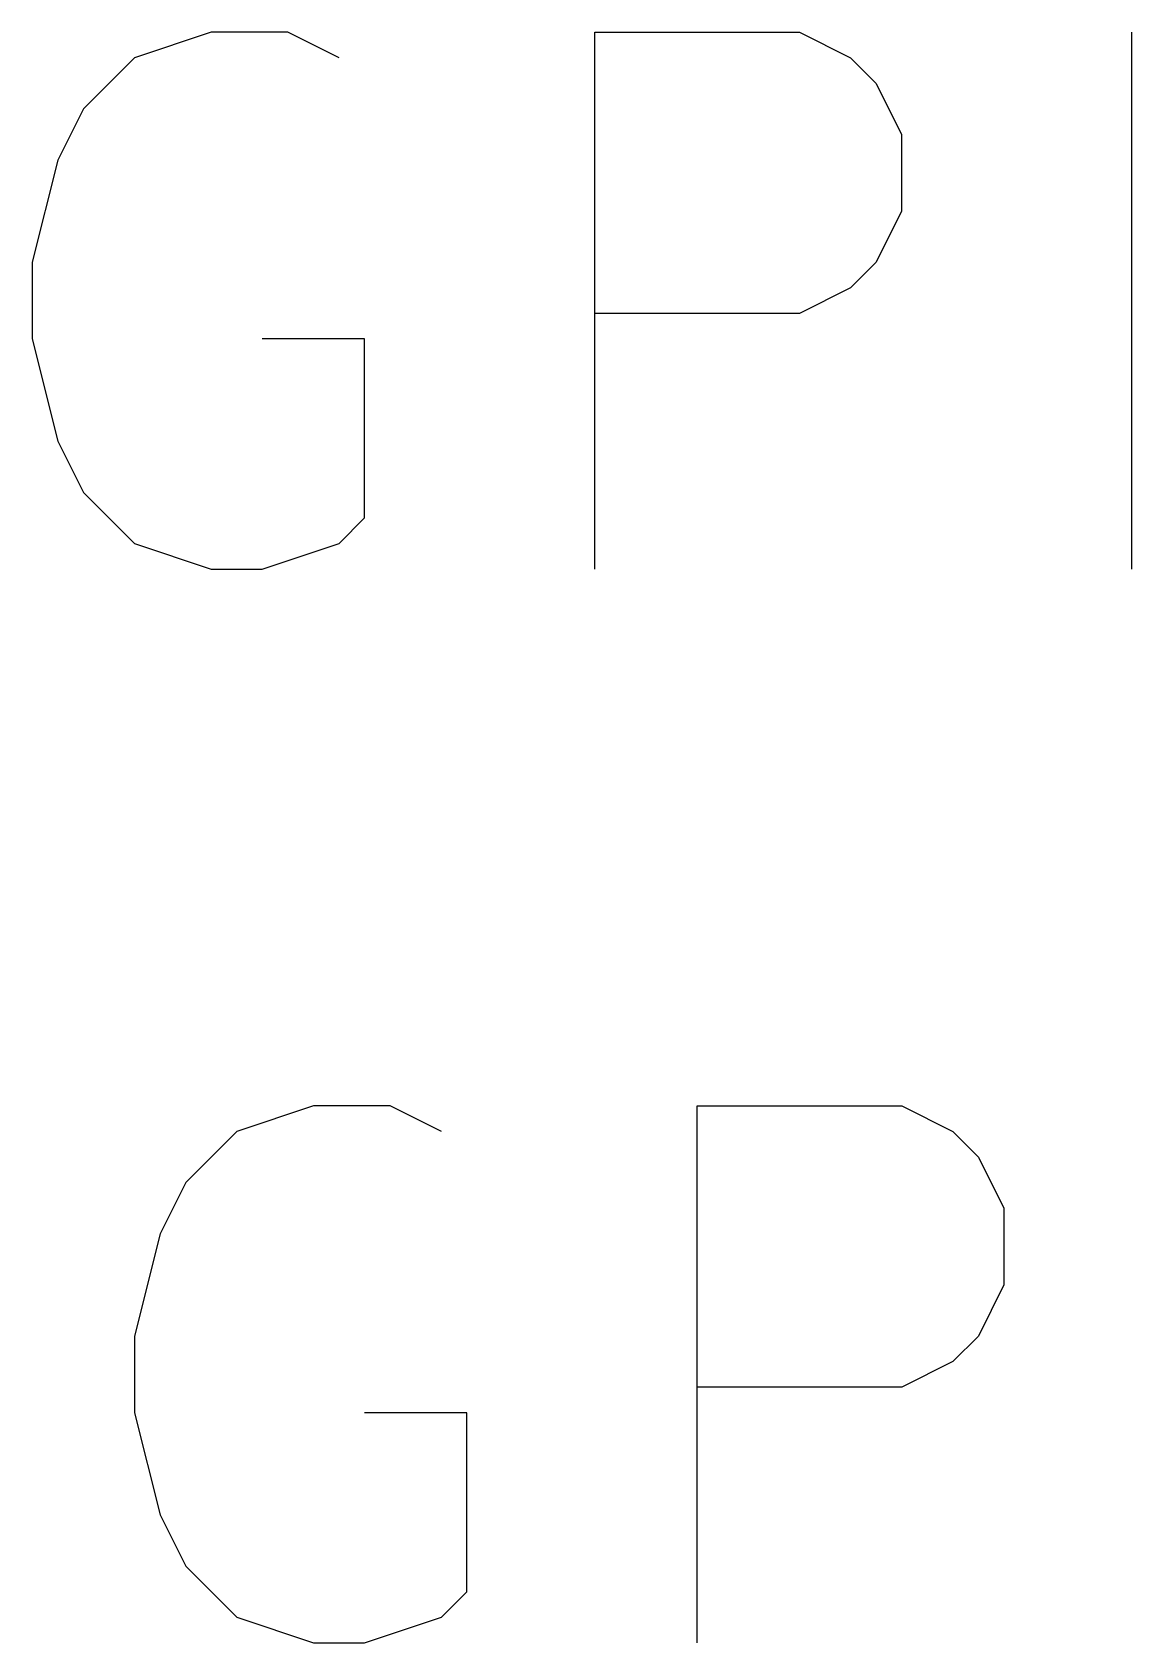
# Model space of a CAD drawing. Header units: millimetres. Extents: x 3 to 237, y -203 to -4.
# Drawn here: x 150.743 to 153.343, y -173.308 to -169.498 of the extents above; entities that cross this region are included whole.
import ezdxf

# ---------------------------------------------------------------- set-up
doc = ezdxf.new("R2010")
doc.units = ezdxf.units.MM
doc.layers.add('GREENSIXTYFIVE', color=129, linetype='CONTINUOUS')

msp = doc.modelspace()

# ---------------------------------------------------------------- linework, layer by layer
at = {"layer": 'GREENSIXTYFIVE', "linetype": 'CONTINUOUS'}
for p, q in [((151.1663, -169.4975), (150.9849, -169.558)), ((151.3477, -169.4975), (151.1663, -169.4975)), ((151.4687, -169.558), (151.3477, -169.4975)), ((152.0734, -170.7675), (152.0734, -169.4975)), ((152.0734, -169.4975), (152.5572, -169.4975)), ((152.5572, -169.4975), (152.6782, -169.558)), ((153.3434, -170.7675), (153.3434, -169.4975)), ((150.9849, -169.558), (150.8639, -169.679)), ((152.6782, -169.558), (152.7387, -169.6185)), ((152.7387, -169.6185), (152.7991, -169.7394)), ((150.8639, -169.679), (150.8034, -169.7999)), ((152.7991, -169.7394), (152.7991, -169.9209)), ((150.8034, -169.7999), (150.743, -170.0418)), ((152.7991, -169.9209), (152.7387, -170.0418)), ((150.743, -170.0418), (150.743, -170.2232)), ((152.7387, -170.0418), (152.6782, -170.1023)), ((152.6782, -170.1023), (152.5572, -170.1628)), ((152.5572, -170.1628), (152.0734, -170.1628)), ((150.743, -170.2232), (150.8034, -170.4651)), ((151.5291, -170.2232), (151.2872, -170.2232)), ((151.5291, -170.6466), (151.5291, -170.2232)), ((150.8034, -170.4651), (150.8639, -170.5861)), ((150.8639, -170.5861), (150.9849, -170.7071)), ((151.4687, -170.7071), (151.5291, -170.6466)), ((150.9849, -170.7071), (151.1663, -170.7675)), ((151.2872, -170.7675), (151.4687, -170.7071)), ((151.1663, -170.7675), (151.2872, -170.7675)), ((151.4083, -172.0375), (151.2269, -172.098)), ((151.5897, -172.0375), (151.4083, -172.0375)), ((151.7107, -172.098), (151.5897, -172.0375)), ((152.3154, -173.3075), (152.3154, -172.0375)), ((152.3154, -172.0375), (152.7992, -172.0375)), ((152.7992, -172.0375), (152.9202, -172.098)), ((151.2269, -172.098), (151.1059, -172.219)), ((152.9202, -172.098), (152.9807, -172.1585)), ((152.9807, -172.1585), (153.0411, -172.2794)), ((151.1059, -172.219), (151.0454, -172.3399)), ((153.0411, -172.2794), (153.0411, -172.4609)), ((151.0454, -172.3399), (150.985, -172.5818)), ((153.0411, -172.4609), (152.9807, -172.5818)), ((150.985, -172.5818), (150.985, -172.7632)), ((152.9807, -172.5818), (152.9202, -172.6423)), ((152.9202, -172.6423), (152.7992, -172.7028)), ((152.7992, -172.7028), (152.3154, -172.7028)), ((150.985, -172.7632), (151.0454, -173.0051)), ((151.7711, -172.7632), (151.5292, -172.7632)), ((151.7711, -173.1866), (151.7711, -172.7632)), ((151.0454, -173.0051), (151.1059, -173.1261)), ((151.1059, -173.1261), (151.2269, -173.2471)), ((151.7107, -173.2471), (151.7711, -173.1866)), ((151.2269, -173.2471), (151.4083, -173.3075)), ((151.5292, -173.3075), (151.7107, -173.2471)), ((151.4083, -173.3075), (151.5292, -173.3075))]:
    msp.add_line(p, q, dxfattribs=at)

doc.saveas('drawing.dxf')
